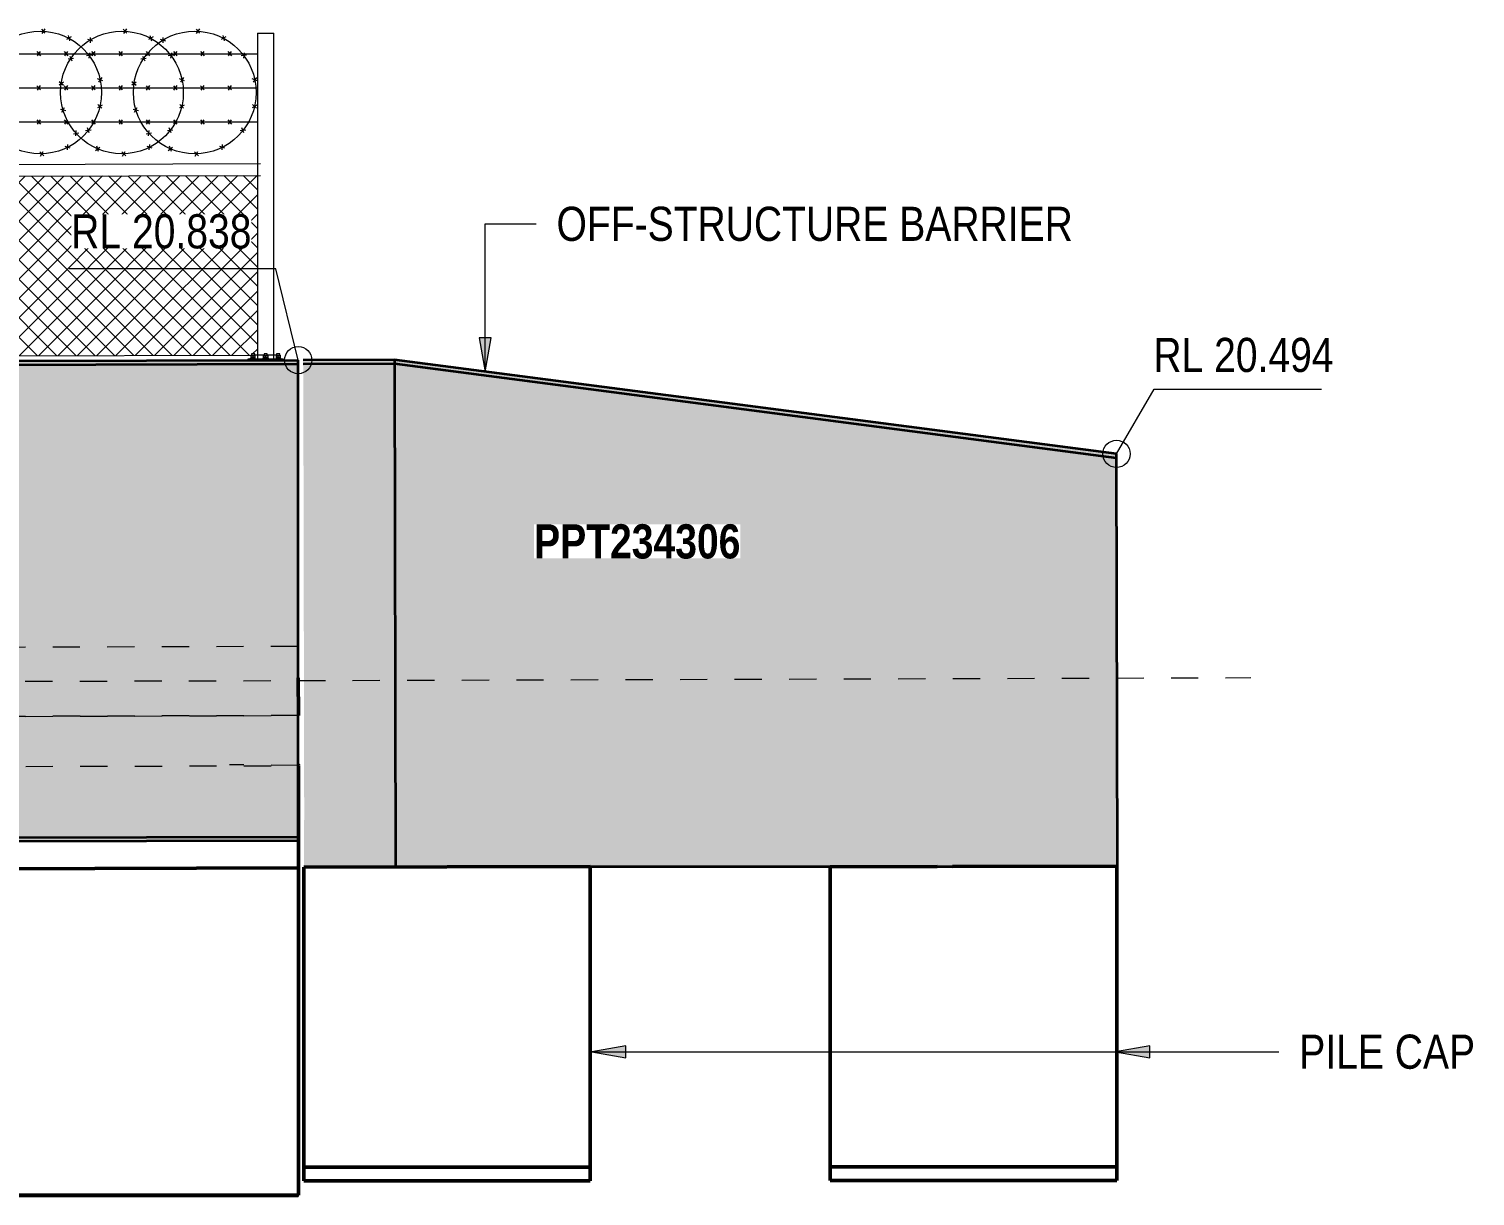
# Model space of a CAD drawing. Header units: metres. Extents: x 571 to 644, y 3 to 1695.
# Drawn here: x 629.99 to 635.29, y 17.77 to 22.05 of the extents above; entities that cross this region are included whole.
import ezdxf

# ---------------------------------------------------------------- set-up
doc = ezdxf.new("R2010")
doc.units = ezdxf.units.M
doc.linetypes.add('JacobsDash', pattern=[0.0045, 0.003, -0.0015])
for name, color, linetype, lineweight in [('BRIDGE-ABUTMENT-CONC', 7, 'Continuous', 50), ('BRIDGE-FRAMING-LINE-18-HID', 7, 'JacobsDash', 18), ('BRIDGE-HDRAIL', 7, 'Continuous', 18), ('D-BDGE', 7, 'Continuous', 13), ('D-BDGE-FLOOR', 7, 'Continuous', 50), ('D-BDGE-FLOOR-HID', 7, 'JacobsDash', 18), ('D-BDGE-FNDN-PILE-CAP', 7, 'Continuous', 50), ('D-BDGE-FRAMING', 7, 'Continuous', 50), ('D-BDGE-GEN-MOD', 7, 'Continuous', 35), ('D-BDGE-HDRAIL', 7, 'Continuous', 18), ('D-ENHA-ANNO-TEXT', 7, 'Continuous', 9), ('D-ENHA-TEXT', 7, 'Continuous', 9), ('D-ENHA-TEXT-TAG', 7, 'Continuous', 18)]:
    doc.layers.add(name, color=color, linetype=linetype, lineweight=lineweight)
doc.styles.add('Arial Narrow_2', font='ARIALN.TTF', dxfattribs={"height": 0.125})
doc.styles.add('Arial Narrow_B_1', font='ARIALNB.TTF', dxfattribs={"height": 0.125})

# ---------------------------------------------------------------- blocks, each defined once
blk = doc.blocks.new('Railing - TopMount-Start-7511100-DRG-2871111 - SECTION 2')
at = {"layer": 'BRIDGE-HDRAIL'}
for p, q in [((588.3942, 22.0358), (588.3942, 20.8408)), ((588.3942, 22.0358), (588.4545, 22.0358)), ((588.4545, 20.8408), (588.4545, 22.0358)), ((588.3594, 20.8408), (588.3594, 20.8375)), ((588.4894, 20.8408), (588.3594, 20.8408)), ((588.3669, 20.8428), (588.3669, 20.8408)), ((588.3844, 20.8428), (588.3669, 20.8428)), ((588.3709, 20.8558), (588.3789, 20.8558)), ((588.3709, 20.8488), (588.3709, 20.8558)), ((588.3709, 20.8488), (588.3789, 20.8488)), ((588.3709, 20.8428), (588.3709, 20.8488)), ((588.3789, 20.8488), (588.3709, 20.8488)), ((588.3729, 20.8608), (588.3729, 20.8558)), ((588.3849, 20.8608), (588.3729, 20.8608)), ((588.3789, 20.8558), (588.3844, 20.8558)), ((588.3789, 20.8488), (588.3789, 20.8558)), ((588.3789, 20.8488), (588.3844, 20.8488)), ((588.3789, 20.8428), (588.3789, 20.8488)), ((588.3844, 20.8488), (588.3789, 20.8488)), ((588.3844, 20.8558), (588.3844, 20.8408)), ((588.4163, 20.8558), (588.3844, 20.8558)), ((588.3849, 20.8558), (588.3849, 20.8608)), ((588.4124, 20.8428), (588.4124, 20.8408)), ((588.4364, 20.8428), (588.4124, 20.8428)), ((588.4164, 20.8558), (588.4244, 20.8558)), ((588.4164, 20.8488), (588.4164, 20.8558)), ((588.4164, 20.8488), (588.4244, 20.8488)), ((588.4164, 20.8428), (588.4164, 20.8488)), ((588.4244, 20.8488), (588.4164, 20.8488)), ((588.4184, 20.8608), (588.4184, 20.8558)), ((588.4304, 20.8608), (588.4184, 20.8608)), ((588.4244, 20.8558), (588.4324, 20.8558)), ((588.4244, 20.8488), (588.4244, 20.8558)), ((588.4244, 20.8488), (588.4324, 20.8488)), ((588.4244, 20.8428), (588.4244, 20.8488)), ((588.4324, 20.8488), (588.4244, 20.8488)), ((588.4304, 20.8558), (588.4304, 20.8608)), ((588.4324, 20.8558), (588.4324, 20.8488)), ((588.4644, 20.8558), (588.4324, 20.8558)), ((588.4324, 20.8488), (588.4324, 20.8428)), ((588.4364, 20.8408), (588.4364, 20.8428)), ((588.4638, 20.8608), (588.4638, 20.8558)), ((588.4758, 20.8608), (588.4638, 20.8608)), ((588.4644, 20.8558), (588.4698, 20.8558)), ((588.4644, 20.8408), (588.4644, 20.8558)), ((588.4644, 20.8488), (588.4698, 20.8488)), ((588.4698, 20.8488), (588.4644, 20.8488)), ((588.4818, 20.8428), (588.4644, 20.8428)), ((588.4698, 20.8558), (588.4778, 20.8558)), ((588.4698, 20.8488), (588.4698, 20.8558)), ((588.4698, 20.8488), (588.4778, 20.8488)), ((588.4698, 20.8428), (588.4698, 20.8488)), ((588.4778, 20.8488), (588.4698, 20.8488)), ((588.4758, 20.8558), (588.4758, 20.8608)), ((588.4778, 20.8558), (588.4778, 20.8488)), ((588.4778, 20.8488), (588.4778, 20.8428)), ((588.4818, 20.8408), (588.4818, 20.8428)), ((588.4894, 20.8379), (588.4894, 20.8408))]:
    blk.add_line(p, q, dxfattribs=at)
blk = doc.blocks.new('Railing - TopMount-End-7511104-DRG-2871111 - SECTION 2')
at = {"layer": 'BRIDGE-HDRAIL'}
for p, q in [((579.6342, 22.0109), (579.6342, 20.8159)), ((579.6342, 22.0109), (579.6945, 22.0109)), ((579.6945, 20.8159), (579.6945, 22.0109)), ((579.6129, 20.8359), (579.6129, 20.8309)), ((579.6249, 20.8359), (579.6129, 20.8359)), ((579.6249, 20.8309), (579.6249, 20.8359)), ((579.6584, 20.8359), (579.6584, 20.8309)), ((579.6704, 20.8359), (579.6584, 20.8359)), ((579.6704, 20.8309), (579.6704, 20.8359)), ((579.7038, 20.8359), (579.7038, 20.8309)), ((579.7158, 20.8359), (579.7038, 20.8359)), ((579.7158, 20.8309), (579.7158, 20.8359)), ((579.5994, 20.8159), (579.5994, 20.8127)), ((579.7294, 20.8159), (579.5994, 20.8159)), ((579.6069, 20.8179), (579.6069, 20.8159)), ((579.6244, 20.8179), (579.6069, 20.8179)), ((579.6109, 20.8309), (579.6189, 20.8309)), ((579.6109, 20.8239), (579.6109, 20.8309)), ((579.6109, 20.8239), (579.6189, 20.8239)), ((579.6109, 20.8179), (579.6109, 20.8239)), ((579.6189, 20.8239), (579.6109, 20.8239)), ((579.6189, 20.8309), (579.6244, 20.8309)), ((579.6189, 20.8239), (579.6189, 20.8309)), ((579.6189, 20.8239), (579.6244, 20.8239)), ((579.6189, 20.8179), (579.6189, 20.8239)), ((579.6244, 20.8239), (579.6189, 20.8239)), ((579.6244, 20.8309), (579.6244, 20.8159)), ((579.6563, 20.8309), (579.6244, 20.8309)), ((579.6524, 20.8179), (579.6524, 20.8159)), ((579.6764, 20.8179), (579.6524, 20.8179)), ((579.6564, 20.8309), (579.6644, 20.8309)), ((579.6564, 20.8239), (579.6564, 20.8309)), ((579.6564, 20.8239), (579.6644, 20.8239)), ((579.6564, 20.8179), (579.6564, 20.8239)), ((579.6644, 20.8239), (579.6564, 20.8239)), ((579.6644, 20.8309), (579.6724, 20.8309)), ((579.6644, 20.8239), (579.6644, 20.8309)), ((579.6644, 20.8239), (579.6724, 20.8239)), ((579.6644, 20.8179), (579.6644, 20.8239)), ((579.6724, 20.8239), (579.6644, 20.8239)), ((579.6724, 20.8309), (579.6724, 20.8239)), ((579.7044, 20.8309), (579.6724, 20.8309)), ((579.6724, 20.8239), (579.6724, 20.8179)), ((579.6764, 20.8159), (579.6764, 20.8179)), ((579.7044, 20.8309), (579.7098, 20.8309)), ((579.7044, 20.8159), (579.7044, 20.8309)), ((579.7044, 20.8239), (579.7098, 20.8239)), ((579.7098, 20.8239), (579.7044, 20.8239)), ((579.7218, 20.8179), (579.7044, 20.8179)), ((579.7098, 20.8309), (579.7178, 20.8309)), ((579.7098, 20.8239), (579.7098, 20.8309)), ((579.7098, 20.8239), (579.7178, 20.8239)), ((579.7098, 20.8179), (579.7098, 20.8239)), ((579.7178, 20.8239), (579.7098, 20.8239)), ((579.7178, 20.8309), (579.7178, 20.8239)), ((579.7178, 20.8239), (579.7178, 20.8179)), ((579.7218, 20.8159), (579.7218, 20.8179)), ((579.7294, 20.813), (579.7294, 20.8159))]:
    blk.add_line(p, q, dxfattribs=at)
blk = doc.blocks.new('Railing - 2920-7669627-DRG-2871111 - SECTION 2')
at = {"layer": 'D-BDGE-HDRAIL', "lineweight": 9, "true_color": 0x969696}
h = blk.add_hatch(dxfattribs=at)
h.set_pattern_fill('FP_5', color=252, style=0, pattern_type=2)
h.set_pattern_definition([(45, (586.964, 20.852), (-0.0353553, 0.0353553), []), (135, (586.964, 20.852), (-0.0353553, -0.0353553), [])])
h.paths.add_polyline_path([(585.5345, 20.8476), (585.5438, 20.8476), (585.544, 20.8525), (585.5558, 20.8525), (585.5558, 20.8477), (588.3729, 20.8558), (588.3731, 20.8608), (588.3849, 20.8608), (588.3849, 20.8558), (588.3942, 20.8558), (588.3942, 21.5144), (585.5345, 21.5062), (585.5345, 20.8525)])
at = {"layer": 'BRIDGE-HDRAIL'}
for p, q in [((585.5345, 20.8476), (585.5438, 20.8476)), ((585.5558, 20.8477), (588.3709, 20.8557))]:
    blk.add_line(p, q, dxfattribs=at)
blk = doc.blocks.new('Railing - TopMount-Intermediate-7511102-DRG-2871111 - SECTION 2')
at = {"layer": 'BRIDGE-HDRAIL'}
for p, q in [((585.4742, 22.0275), (585.4742, 20.8325)), ((585.4742, 22.0275), (585.5345, 22.0275)), ((585.5345, 20.8325), (585.5345, 22.0275)), ((585.4469, 20.8345), (585.4469, 20.8325)), ((585.4644, 20.8345), (585.4469, 20.8345)), ((585.4509, 20.8475), (585.4589, 20.8475)), ((585.4509, 20.8405), (585.4509, 20.8475)), ((585.4509, 20.8405), (585.4589, 20.8405)), ((585.4509, 20.8345), (585.4509, 20.8405)), ((585.4589, 20.8405), (585.4509, 20.8405)), ((585.4529, 20.8525), (585.4529, 20.8475)), ((585.4649, 20.8525), (585.4529, 20.8525)), ((585.4589, 20.8475), (585.4644, 20.8475)), ((585.4589, 20.8405), (585.4589, 20.8475)), ((585.4589, 20.8405), (585.4644, 20.8405)), ((585.4589, 20.8345), (585.4589, 20.8405)), ((585.4644, 20.8405), (585.4589, 20.8405)), ((585.4644, 20.8475), (585.4644, 20.8325)), ((585.4963, 20.8475), (585.4644, 20.8475)), ((585.4649, 20.8475), (585.4649, 20.8525)), ((585.4924, 20.8345), (585.4924, 20.8325)), ((585.5164, 20.8345), (585.4924, 20.8345)), ((585.4964, 20.8475), (585.5044, 20.8475)), ((585.4964, 20.8405), (585.4964, 20.8475)), ((585.4964, 20.8405), (585.5044, 20.8405)), ((585.4964, 20.8345), (585.4964, 20.8405)), ((585.5044, 20.8405), (585.4964, 20.8405)), ((585.4984, 20.8525), (585.4984, 20.8475)), ((585.5104, 20.8525), (585.4984, 20.8525)), ((585.5044, 20.8475), (585.5124, 20.8475)), ((585.5044, 20.8405), (585.5044, 20.8475)), ((585.5044, 20.8405), (585.5124, 20.8405)), ((585.5044, 20.8345), (585.5044, 20.8405)), ((585.5124, 20.8405), (585.5044, 20.8405)), ((585.5104, 20.8475), (585.5104, 20.8525)), ((585.5124, 20.8475), (585.5124, 20.8405)), ((585.5444, 20.8475), (585.5124, 20.8475)), ((585.5124, 20.8405), (585.5124, 20.8345)), ((585.5164, 20.8325), (585.5164, 20.8345)), ((585.5438, 20.8525), (585.5438, 20.8475)), ((585.5558, 20.8525), (585.5438, 20.8525)), ((585.5444, 20.8475), (585.5498, 20.8475)), ((585.5444, 20.8325), (585.5444, 20.8475)), ((585.5444, 20.8405), (585.5498, 20.8405)), ((585.5498, 20.8405), (585.5444, 20.8405)), ((585.5618, 20.8345), (585.5444, 20.8345)), ((585.5498, 20.8475), (585.5578, 20.8475)), ((585.5498, 20.8405), (585.5498, 20.8475)), ((585.5498, 20.8405), (585.5578, 20.8405)), ((585.5498, 20.8345), (585.5498, 20.8405)), ((585.5578, 20.8405), (585.5498, 20.8405)), ((585.5558, 20.8475), (585.5558, 20.8525)), ((585.5578, 20.8475), (585.5578, 20.8405)), ((585.5578, 20.8405), (585.5578, 20.8345)), ((585.5618, 20.8325), (585.5618, 20.8345)), ((585.4394, 20.8325), (585.4394, 20.8295)), ((585.5694, 20.8325), (585.4394, 20.8325)), ((585.5694, 20.8302), (585.5694, 20.8325))]:
    blk.add_line(p, q, dxfattribs=at)
blk = doc.blocks.new('Railing - TopMount-Intermediate-V3-DRG-2871111 - SECTION 2')
at = {"layer": 'BRIDGE-HDRAIL'}
for p, q in [((582.5542, 22.0192), (582.5542, 20.8242)), ((582.5542, 22.0192), (582.6145, 22.0192)), ((582.6145, 20.8242), (582.6145, 22.0192)), ((582.5309, 20.8392), (582.5389, 20.8392)), ((582.5309, 20.8322), (582.5309, 20.8392)), ((582.5329, 20.8442), (582.5329, 20.8392)), ((582.5449, 20.8442), (582.5329, 20.8442)), ((582.5389, 20.8392), (582.5444, 20.8392)), ((582.5389, 20.8322), (582.5389, 20.8392)), ((582.5444, 20.8392), (582.5444, 20.8242)), ((582.5763, 20.8392), (582.5444, 20.8392)), ((582.5449, 20.8392), (582.5449, 20.8442)), ((582.5764, 20.8392), (582.5844, 20.8392)), ((582.5764, 20.8322), (582.5764, 20.8392)), ((582.5784, 20.8442), (582.5784, 20.8392)), ((582.5904, 20.8442), (582.5784, 20.8442)), ((582.5844, 20.8392), (582.5924, 20.8392)), ((582.5844, 20.8322), (582.5844, 20.8392)), ((582.5904, 20.8392), (582.5904, 20.8442)), ((582.5924, 20.8392), (582.5924, 20.8322)), ((582.6244, 20.8392), (582.5924, 20.8392)), ((582.6238, 20.8442), (582.6238, 20.8392)), ((582.6358, 20.8442), (582.6238, 20.8442)), ((582.6244, 20.8392), (582.6298, 20.8392)), ((582.6244, 20.8242), (582.6244, 20.8392)), ((582.6298, 20.8392), (582.6378, 20.8392)), ((582.6298, 20.8322), (582.6298, 20.8392)), ((582.6358, 20.8392), (582.6358, 20.8442)), ((582.6378, 20.8392), (582.6378, 20.8322)), ((582.5194, 20.8242), (582.5194, 20.8211)), ((582.6494, 20.8242), (582.5194, 20.8242)), ((582.5269, 20.8262), (582.5269, 20.8242)), ((582.5444, 20.8262), (582.5269, 20.8262)), ((582.5309, 20.8322), (582.5389, 20.8322)), ((582.5309, 20.8262), (582.5309, 20.8322)), ((582.5389, 20.8322), (582.5309, 20.8322)), ((582.5389, 20.8322), (582.5444, 20.8322)), ((582.5389, 20.8262), (582.5389, 20.8322)), ((582.5444, 20.8322), (582.5389, 20.8322)), ((582.5724, 20.8262), (582.5724, 20.8242)), ((582.5964, 20.8262), (582.5724, 20.8262)), ((582.5764, 20.8322), (582.5844, 20.8322)), ((582.5764, 20.8262), (582.5764, 20.8322)), ((582.5844, 20.8322), (582.5764, 20.8322)), ((582.5844, 20.8322), (582.5924, 20.8322)), ((582.5844, 20.8262), (582.5844, 20.8322)), ((582.5924, 20.8322), (582.5844, 20.8322)), ((582.5924, 20.8322), (582.5924, 20.8262)), ((582.5964, 20.8242), (582.5964, 20.8262)), ((582.6244, 20.8322), (582.6298, 20.8322)), ((582.6298, 20.8322), (582.6244, 20.8322)), ((582.6418, 20.8262), (582.6244, 20.8262)), ((582.6298, 20.8322), (582.6378, 20.8322)), ((582.6298, 20.8262), (582.6298, 20.8322)), ((582.6378, 20.8322), (582.6298, 20.8322)), ((582.6378, 20.8322), (582.6378, 20.8262)), ((582.6418, 20.8242), (582.6418, 20.8262)), ((582.6494, 20.8215), (582.6494, 20.8242))]:
    blk.add_line(p, q, dxfattribs=at)
blk = doc.blocks.new('Railing - 2920-V4-DRG-2871111 - SECTION 2')
at = {"layer": 'D-BDGE-HDRAIL', "lineweight": 9, "true_color": 0x969696}
h = blk.add_hatch(dxfattribs=at)
h.set_pattern_fill('FP_6', color=252, style=0, pattern_type=2)
h.set_pattern_definition([(45, (581.124, 20.835), (-0.0353553, 0.0353553), []), (135, (581.124, 20.835), (-0.0353553, -0.0353553), [])])
h.paths.add_polyline_path([(579.6945, 20.831), (579.7038, 20.831), (579.704, 20.8359), (579.7158, 20.8359), (579.7158, 20.8311), (582.5329, 20.8392), (582.5331, 20.8442), (582.5449, 20.8442), (582.5449, 20.8392), (582.5542, 20.8392), (582.5542, 21.4977), (579.6945, 21.4895), (579.6945, 20.8685)])
at = {"layer": 'BRIDGE-HDRAIL'}
for p, q in [((579.7158, 20.8311), (582.5309, 20.8391)), ((579.6945, 20.831), (579.7038, 20.831))]:
    blk.add_line(p, q, dxfattribs=at)
blk = doc.blocks.new('Railing - Railing-7520631-DRG-2871111 - SECTION 2')
at = {"layer": 'BRIDGE-HDRAIL'}
for p, q in [((582.5655, 21.5402), (579.6832, 21.532)), ((585.4855, 21.5485), (582.6032, 21.5403)), ((588.4055, 21.5568), (585.5232, 21.5486)), ((579.6832, 21.4896), (582.5655, 21.4978)), ((582.6032, 21.4979), (585.4855, 21.5061)), ((585.5232, 21.5062), (588.4055, 21.5144))]:
    blk.add_line(p, q, dxfattribs=at)
for name, p in [('Railing - TopMount-End-7511104-DRG-2871111 - SECTION 2', (0, 0)), ('Railing - TopMount-Intermediate-V3-DRG-2871111 - SECTION 2', (0, 0)), ('Railing - TopMount-Intermediate-7511102-DRG-2871111 - SECTION 2', (0, 0)), ('Railing - TopMount-Start-7511100-DRG-2871111 - SECTION 2', (0, 0)), ('Railing - 2920-V4-DRG-2871111 - SECTION 2', (0, 0)), ('Railing - 2920-7669627-DRG-2871111 - SECTION 2', (-2.92, -0.0083)), ('Railing - 2920-7669627-DRG-2871111 - SECTION 2', (0, 0))]:
    blk.add_blockref(name, p)

msp = doc.modelspace()

# ---------------------------------------------------------------- hatches: boundary and pattern name
at = {"layer": 'D-BDGE-FRAMING', "true_color": 0xc0c0c0}
h = msp.add_hatch(color=9, dxfattribs=at)
h.paths.add_polyline_path([(626.4724, 19.5219), (626.4894, 19.5219), (626.4894, 19.7752), (626.4723, 19.7751), (626.4723, 19.7191)])
h.paths.add_polyline_path([(630.9808, 19.5351), (630.9812, 19.5351), (630.9808, 19.6906)])
at = {"layer": 'D-BDGE-GEN-MOD', "true_color": 0xc0c0c0}
for points in [[(626.4894, 20.8107), (630.9808, 20.823), (630.9808, 20.838), (626.4894, 20.8257)], [(630.9992, 20.8231), (631.3332, 20.8239), (631.3332, 20.8387), (630.9992, 20.8381), (630.9992, 20.8286)], [(633.9805, 20.4791), (633.9804, 20.4941), (631.3332, 20.8389), (631.3332, 20.8239)], [(626.4894, 19.0787), (630.9808, 19.091), (630.9808, 20.823), (626.4894, 20.8107), (626.4894, 19.7191)], [(631.3379, 18.9817), (631.3342, 20.8237), (630.9992, 20.8231), (631.0029, 18.9817), (631.3278, 18.9817)], [(633.9835, 18.9817), (633.9805, 20.4791), (631.3332, 20.8239), (631.3369, 18.9817)], [(626.4894, 19.0637), (630.9808, 19.076), (630.9808, 19.091), (626.4894, 19.0787)]]:
    msp.add_hatch(color=9, dxfattribs=at).paths.add_polyline_path(points)
h = msp.add_hatch(color=9, dxfattribs=at)
edge = h.paths.add_edge_path()
edge.add_line((631.0023, 18.9817), (631.0029, 18.9817))
edge.add_line((631.0029, 18.9817), (631.0012, 19.5512))
at = {"layer": 'D-ENHA-TEXT'}
for points in [[(631.6655, 20.7946), (631.6875, 20.9196), (631.6434, 20.9196)], [(632.0569, 18.3032), (632.1819, 18.2812), (632.1819, 18.3252)], [(633.9771, 18.3032), (634.1021, 18.2812), (634.1021, 18.3252)]]:
    msp.add_hatch(color=256, dxfattribs=at).paths.add_polyline_path(points)

# ---------------------------------------------------------------- linework, layer by layer
at = {"layer": 'BRIDGE-ABUTMENT-CONC'}
for p, q in [((630.9812, 17.777), (630.9812, 18.9771)), ((629.8812, 17.777), (630.9812, 17.777))]:
    msp.add_line(p, q, dxfattribs=at)
at = {"layer": 'BRIDGE-FRAMING-LINE-18-HID'}
for p, q in [((630.9801, 19.8871), (630.9805, 19.7883)), ((630.9805, 19.7883), (626.4895, 19.7752)), ((630.9805, 19.7883), (630.9807, 19.7075)), ((630.9812, 19.5351), (626.4895, 19.5219))]:
    msp.add_line(p, q, dxfattribs=at)
at = {"layer": 'BRIDGE-FRAMING-LINE-18-HID', "linetype": 'Continuous'}
msp.add_line((630.9811, 17.778), (630.981, 17.7804), dxfattribs=at)
at = {"layer": 'D-BDGE', "color": 8, "true_color": 0x808080}
for p, q in [((630.0392, 22.0512), (630.0523, 22.0361)), ((630.0515, 22.0518), (630.0402, 22.0353)), ((630.1485, 22.0227), (630.1313, 22.0125)), ((630.1372, 22.0273), (630.1426, 22.0081)), ((630.2077, 22.0137), (630.227, 22.0085)), ((630.2175, 22.021), (630.2175, 22.001)), ((630.3392, 22.0512), (630.3523, 22.0361)), ((630.3515, 22.0518), (630.3402, 22.0353)), ((630.4485, 22.0227), (630.4313, 22.0125)), ((630.4372, 22.0273), (630.4426, 22.0081)), ((630.4745, 22.0137), (630.4939, 22.0085)), ((630.4843, 22.021), (630.4843, 22.001)), ((630.6061, 22.0512), (630.6191, 22.0361)), ((630.6183, 22.0518), (630.6071, 22.0353)), ((630.7154, 22.0227), (630.6982, 22.0125)), ((630.704, 22.0273), (630.7094, 22.0081)), ((622.1313, 21.9609), (630.8313, 21.9609)), ((630.0229, 21.9686), (630.0358, 21.9533)), ((630.0352, 21.969), (630.0237, 21.9526)), ((630.1229, 21.9686), (630.1358, 21.9533)), ((630.1352, 21.969), (630.1237, 21.9526)), ((630.1429, 21.9525), (630.1513, 21.9344)), ((630.2241, 21.9552), (630.2042, 21.9532)), ((630.2158, 21.9642), (630.2125, 21.9445)), ((630.2229, 21.9686), (630.2358, 21.9533)), ((630.2352, 21.969), (630.2237, 21.9526)), ((630.3229, 21.9686), (630.3358, 21.9533)), ((630.3352, 21.969), (630.3237, 21.9526)), ((630.4097, 21.9525), (630.4182, 21.9344)), ((630.4229, 21.9686), (630.4358, 21.9533)), ((630.4352, 21.969), (630.4237, 21.9526)), ((630.5241, 21.9552), (630.5042, 21.9532)), ((630.5158, 21.9642), (630.5125, 21.9445)), ((630.5229, 21.9686), (630.5358, 21.9533)), ((630.5352, 21.969), (630.5237, 21.9526)), ((630.6229, 21.9686), (630.6358, 21.9533)), ((630.6352, 21.969), (630.6237, 21.9526)), ((630.7229, 21.9686), (630.7358, 21.9533)), ((630.7352, 21.969), (630.7237, 21.9526)), ((630.7909, 21.9552), (630.771, 21.9532)), ((630.7826, 21.9642), (630.7794, 21.9445)), ((630.1371, 21.9417), (630.1568, 21.9452)), ((630.404, 21.9417), (630.4237, 21.9452)), ((630.0229, 21.8435), (630.0358, 21.8282)), ((630.0352, 21.844), (630.0237, 21.8276)), ((630.1037, 21.8465), (630.1201, 21.858)), ((630.1043, 21.8588), (630.1197, 21.846)), ((630.1229, 21.8435), (630.1358, 21.8282)), ((630.1352, 21.844), (630.1237, 21.8276)), ((630.2229, 21.8435), (630.2358, 21.8282)), ((630.2352, 21.844), (630.2237, 21.8276)), ((630.2639, 21.862), (630.2451, 21.8687)), ((630.2602, 21.8737), (630.2489, 21.8572)), ((630.3229, 21.8435), (630.3358, 21.8282)), ((630.3352, 21.844), (630.3237, 21.8276)), ((630.3706, 21.8465), (630.3869, 21.858)), ((630.3712, 21.8588), (630.3865, 21.846)), ((630.4229, 21.8435), (630.4358, 21.8282)), ((630.4352, 21.844), (630.4237, 21.8276)), ((630.5229, 21.8435), (630.5358, 21.8282)), ((630.5352, 21.844), (630.5237, 21.8276)), ((630.5639, 21.862), (630.5451, 21.8687)), ((630.5602, 21.8737), (630.5489, 21.8572)), ((630.6229, 21.8435), (630.6358, 21.8282)), ((630.6352, 21.844), (630.6237, 21.8276)), ((630.7229, 21.8435), (630.7358, 21.8282)), ((630.7352, 21.844), (630.7237, 21.8276)), ((630.8308, 21.862), (630.8119, 21.8687)), ((630.8271, 21.8737), (630.8158, 21.8572)), ((622.1313, 21.8359), (630.8313, 21.8359)), ((630.1091, 21.7576), (630.1284, 21.7525)), ((630.1137, 21.7462), (630.1237, 21.7636)), ((630.2622, 21.7729), (630.245, 21.7628)), ((630.2606, 21.7608), (630.2463, 21.7748)), ((630.376, 21.7576), (630.3953, 21.7525)), ((630.3806, 21.7462), (630.3905, 21.7636)), ((630.5622, 21.7729), (630.545, 21.7628)), ((630.5606, 21.7608), (630.5463, 21.7748)), ((630.8291, 21.7729), (630.8118, 21.7628)), ((630.8275, 21.7608), (630.8132, 21.7748)), ((622.1313, 21.7109), (630.8313, 21.7109)), ((630.0229, 21.7185), (630.0358, 21.7032)), ((630.0352, 21.719), (630.0237, 21.7026)), ((630.1229, 21.7185), (630.1358, 21.7032)), ((630.1352, 21.719), (630.1237, 21.7026)), ((630.2147, 21.6704), (630.2077, 21.6892)), ((630.2229, 21.7185), (630.2358, 21.7032)), ((630.2352, 21.719), (630.2237, 21.7026)), ((630.3229, 21.7185), (630.3358, 21.7032)), ((630.3352, 21.719), (630.3237, 21.7026)), ((630.4229, 21.7185), (630.4358, 21.7032)), ((630.4352, 21.719), (630.4237, 21.7026)), ((630.5147, 21.6704), (630.5077, 21.6892)), ((630.5229, 21.7185), (630.5358, 21.7032)), ((630.5352, 21.719), (630.5237, 21.7026)), ((630.6229, 21.7185), (630.6358, 21.7032)), ((630.6352, 21.719), (630.6237, 21.7026)), ((630.7229, 21.7185), (630.7358, 21.7032)), ((630.7352, 21.719), (630.7237, 21.7026)), ((630.7815, 21.6704), (630.7745, 21.6892)), ((630.1563, 21.6679), (630.176, 21.6715)), ((630.1653, 21.6596), (630.167, 21.6795)), ((630.2213, 21.6808), (630.2014, 21.6789)), ((630.4232, 21.6679), (630.4428, 21.6715)), ((630.4322, 21.6596), (630.4338, 21.6795)), ((630.5213, 21.6808), (630.5014, 21.6789)), ((630.7881, 21.6808), (630.7682, 21.6789)), ((630.0482, 21.587), (630.034, 21.601)), ((630.0361, 21.5854), (630.046, 21.6028)), ((630.1452, 21.6146), (630.1263, 21.6213)), ((630.1348, 21.6081), (630.1364, 21.628)), ((630.237, 21.6067), (630.2533, 21.6182)), ((630.2487, 21.6029), (630.2418, 21.6217)), ((630.3482, 21.587), (630.334, 21.601)), ((630.3361, 21.5854), (630.346, 21.6028)), ((630.4452, 21.6146), (630.4263, 21.6213)), ((630.4348, 21.6081), (630.4364, 21.628)), ((630.5039, 21.6067), (630.5202, 21.6182)), ((630.5156, 21.6029), (630.5086, 21.6217)), ((630.6151, 21.587), (630.6009, 21.601)), ((630.6029, 21.5854), (630.6128, 21.6028)), ((630.712, 21.6146), (630.6932, 21.6213)), ((630.7017, 21.6081), (630.7033, 21.628))]:
    msp.add_line(p, q, dxfattribs=at)
at = {"layer": 'D-BDGE', "linetype": 'JacobsDash', "lineweight": 18}
for p, q in [((621.9802, 19.6366), (634.4722, 19.6741)), ((621.9816, 19.5087), (630.9812, 19.5351)), ((621.9816, 19.3253), (630.9812, 19.3517))]:
    msp.add_line(p, q, dxfattribs=at)
at = {"layer": 'D-BDGE', "lineweight": 25}
for p, q in [((630.9808, 17.7739), (630.9808, 18.9339)), ((629.8814, 17.7739), (630.9808, 17.7739))]:
    msp.add_line(p, q, dxfattribs=at)
at = {"layer": 'D-BDGE', "color": 8, "true_color": 0x808080}
for centre in [(630.0344, 21.8189), (630.3344, 21.8189), (630.6013, 21.8189)]:
    msp.add_circle(centre, 0.225, dxfattribs=at)
at = {"layer": 'D-BDGE-FLOOR'}
for p, q in [((630.981, 19.3554), (630.9812, 19.352)), ((630.9812, 19.352), (630.9812, 18.977)), ((621.9812, 18.951), (630.9812, 18.977))]:
    msp.add_line(p, q, dxfattribs=at)
at = {"layer": 'D-BDGE-FLOOR-HID'}
msp.add_line((630.9812, 19.352), (630.7286, 19.3546), dxfattribs=at)
at = {"layer": 'D-BDGE-FNDN-PILE-CAP'}
for p, q in [((631.0012, 18.9797), (631.001, 18.9797)), ((632.0512, 18.9816), (631.0012, 18.9797)), ((631.0012, 17.8796), (631.0012, 18.9797)), ((632.0512, 17.8796), (632.0512, 18.9816)), ((632.931, 18.9809), (632.9308, 18.9809)), ((633.3234, 18.9816), (632.931, 18.9809)), ((632.931, 17.8808), (632.931, 18.9809)), ((633.981, 18.9828), (633.3787, 18.9817)), ((633.981, 17.8808), (633.981, 18.9828)), ((631.001, 17.8796), (631.0012, 17.8796)), ((631.0012, 17.8796), (631.001, 17.8796)), ((631.0012, 17.8796), (632.0512, 17.8796)), ((631.0012, 17.8296), (631.0012, 17.8796)), ((632.0512, 17.8796), (631.0012, 17.8796)), ((632.0512, 17.8296), (632.0512, 17.8796)), ((632.9308, 17.8808), (632.931, 17.8808)), ((632.931, 17.8808), (632.9308, 17.8808)), ((632.931, 17.8808), (633.981, 17.8808)), ((632.931, 17.8308), (632.931, 17.8808)), ((633.981, 17.8808), (632.931, 17.8808)), ((633.981, 17.8308), (633.981, 17.8808)), ((631.0012, 17.8296), (631.001, 17.8296)), ((632.0512, 17.8296), (631.0012, 17.8296)), ((632.931, 17.8308), (632.9308, 17.8308)), ((633.981, 17.8308), (632.931, 17.8308))]:
    msp.add_line(p, q, dxfattribs=at)
at = {"layer": 'D-BDGE-FRAMING'}
msp.add_line((630.9808, 19.6736), (630.9812, 19.5351), dxfattribs=at)
at = {"layer": 'D-BDGE-GEN-MOD'}
for p, q in [((626.4894, 20.8257), (630.9808, 20.838)), ((630.9808, 20.823), (630.9808, 20.838)), ((631.3332, 20.8387), (630.9992, 20.8381)), ((633.9804, 20.4941), (631.3332, 20.8389)), ((631.3342, 20.8237), (631.3342, 20.8387)), ((630.9808, 20.823), (626.4894, 20.8107)), ((630.9808, 19.091), (630.9808, 20.823)), ((631.3342, 20.8237), (630.9992, 20.8231)), ((631.3332, 20.8309), (631.3332, 20.8239)), ((631.3338, 20.8238), (631.3332, 20.8239)), ((631.3332, 20.8237), (631.3369, 18.9817)), ((631.3379, 18.9817), (631.3342, 20.8237)), ((633.9805, 20.4791), (631.3343, 20.8237)), ((633.9805, 20.4791), (633.9804, 20.4941)), ((633.9835, 18.9817), (633.9805, 20.4791)), ((626.4894, 19.0787), (630.9808, 19.091)), ((630.9808, 19.076), (630.9808, 19.091)), ((630.9808, 19.076), (626.4894, 19.0637)), ((631.0029, 18.9817), (631.3379, 18.9817)), ((631.338, 18.9817), (632.0464, 18.9817)), ((632.0513, 18.9817), (633.9835, 18.9817))]:
    msp.add_line(p, q, dxfattribs=at)
at = {"layer": 'D-ENHA-ANNO-TEXT', "lineweight": 18}
for p, q in [((630.8984, 21.1721), (630.1406, 21.1721)), ((630.9808, 20.838), (630.8984, 21.1721)), ((633.9804, 20.4941), (634.1177, 20.7318)), ((634.1177, 20.7318), (634.7315, 20.7318))]:
    msp.add_line(p, q, dxfattribs=at)
for centre in [(630.9808, 20.838), (633.9804, 20.4941)]:
    msp.add_circle(centre, 0.05, dxfattribs=at)
at = {"layer": 'D-ENHA-TEXT'}
for p, q in [((631.6655, 21.3375), (631.8524, 21.3375)), ((631.6655, 20.7946), (631.6655, 21.3375)), ((631.6875, 20.9196), (631.6434, 20.9196)), ((631.6434, 20.9196), (631.6655, 20.7946)), ((631.6655, 20.7946), (631.6875, 20.9196)), ((632.1819, 18.3252), (632.0569, 18.3032)), ((632.0569, 18.3032), (632.1819, 18.2812)), ((632.0569, 18.3032), (634.5751, 18.3032)), ((632.1819, 18.2812), (632.1819, 18.3252)), ((634.1021, 18.3252), (633.9771, 18.3032)), ((633.9771, 18.3032), (634.1021, 18.2812)), ((633.9771, 18.3032), (634.5751, 18.3032)), ((634.1021, 18.2812), (634.1021, 18.3252))]:
    msp.add_line(p, q, dxfattribs=at)

# ---------------------------------------------------------------- block references
at = {"layer": 'BRIDGE-HDRAIL'}
msp.add_blockref('Railing - Railing-7520631-DRG-2871111 - SECTION 2', (42.4368, 0), dxfattribs=at)

# ---------------------------------------------------------------- texts
at = {"layer": 'D-ENHA-ANNO-TEXT', "lineweight": 18, "insert": (634.1152, 20.9194), "char_height": 0.125, "attachment_point": 1, "style": 'Arial Narrow_2', "bg_fill": 3, "box_fill_scale": 1, "bg_fill_color": 256, "bg_fill_true_color": 13158600, "bg_fill_transparency": 0}
msp.add_mtext('RL 20.494', dxfattribs=at)
at = {"layer": 'D-ENHA-TEXT', "insert": (631.9274, 21.4), "char_height": 0.125, "attachment_point": 1, "style": 'Arial Narrow_2', "bg_fill": 3, "box_fill_scale": 1, "bg_fill_color": 256, "bg_fill_transparency": 0}
msp.add_mtext('OFF-STRUCTURE BARRIER', dxfattribs=at)
at = {"layer": 'D-ENHA-TEXT', "insert": (634.6501, 18.3657), "char_height": 0.125, "attachment_point": 1, "style": 'Arial Narrow_2', "bg_fill": 3, "box_fill_scale": 1, "bg_fill_color": 256, "bg_fill_true_color": 13158600, "bg_fill_transparency": 0}
msp.add_mtext('PILE CAP', dxfattribs=at)

# ---------------------------------------------------------------- next in the draw order: texts
at = {"layer": 'D-ENHA-ANNO-TEXT', "lineweight": 18, "insert": (630.1484, 21.3725), "char_height": 0.125, "attachment_point": 1, "style": 'Arial Narrow_2', "bg_fill": 3, "box_fill_scale": 1, "bg_fill_color": 256, "bg_fill_true_color": 13158600, "bg_fill_transparency": 0}
msp.add_mtext('RL 20.838', dxfattribs=at)
at = {"layer": 'D-ENHA-TEXT-TAG', "lineweight": 9, "insert": (631.8453, 20.2361), "char_height": 0.125, "attachment_point": 1, "style": 'Arial Narrow_B_1', "bg_fill": 3, "box_fill_scale": 1, "bg_fill_color": 256, "bg_fill_true_color": 13158600, "bg_fill_transparency": 0}
msp.add_mtext('PPT234306', dxfattribs=at)

doc.saveas('drawing.dxf')
